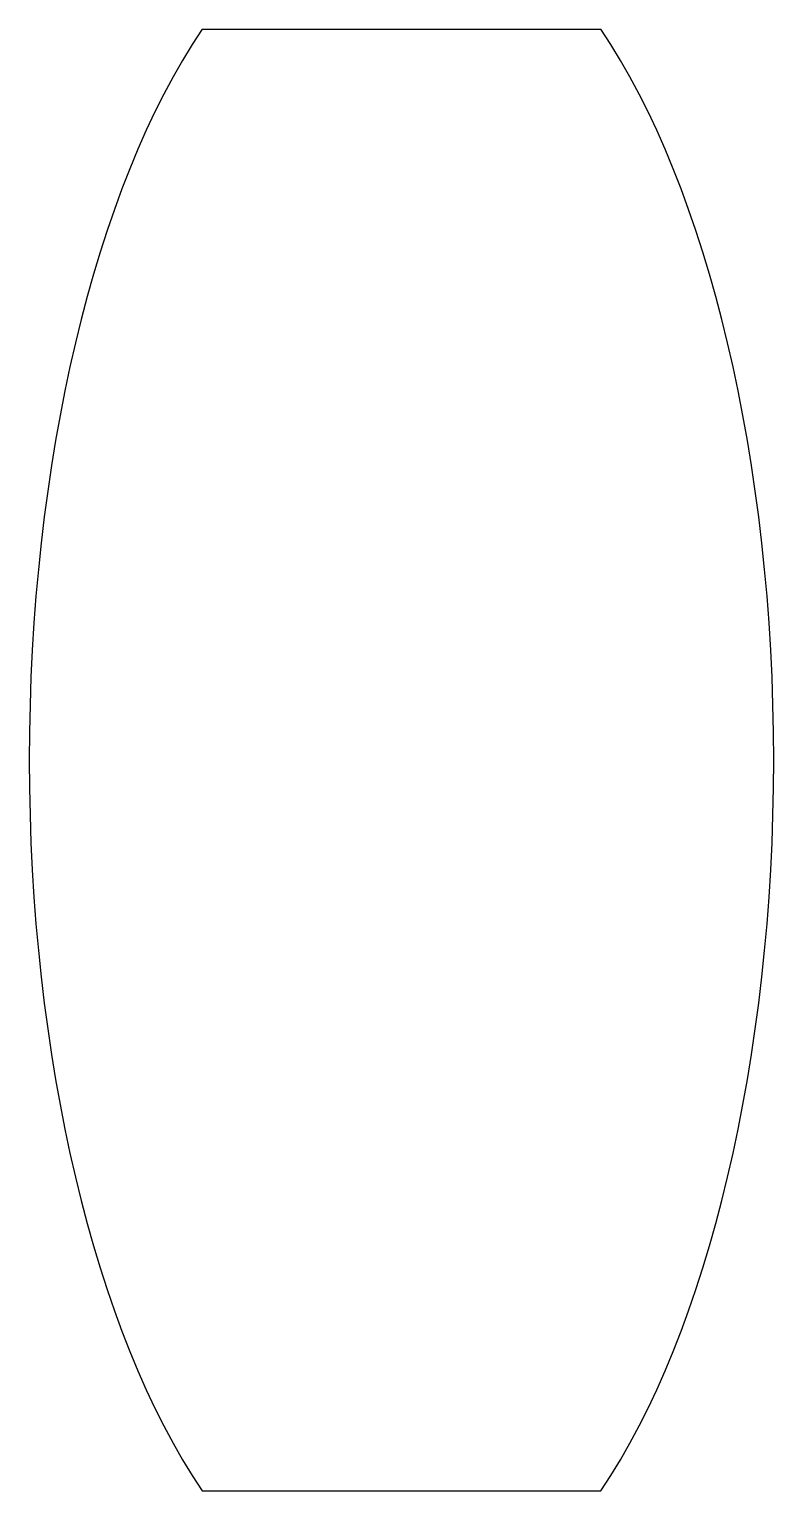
# Model space of a CAD drawing. Extents: x 10.15 to 13.39, y 0.59 to 6.95.
import ezdxf

# ---------------------------------------------------------------- set-up
doc = ezdxf.new("R2010")
doc.units = 0
doc.layers.add('MODELSKETCH_VISIBLE', color=7, linetype='CONTINUOUS')

msp = doc.modelspace()

# ---------------------------------------------------------------- linework, layer by layer
at = {"layer": 'MODELSKETCH_VISIBLE'}
for p, q in [((10.9016, 6.9485), (11.7687, 6.9485)), ((11.7687, 6.9485), (12.6359, 6.9485)), ((10.9016, 0.5852), (11.7687, 0.5852)), ((11.7687, 0.5852), (12.6359, 0.5852))]:
    msp.add_line(p, q, dxfattribs=at)
for start_param, end_param in [(0.564893, 2.5767), (3.706486, 5.718292)]:
    msp.add_ellipse((11.7687, 3.7668), major_axis=(0, 3.7668), ratio=0.430034, start_param=start_param, end_param=end_param, dxfattribs=at)

doc.saveas('drawing.dxf')
